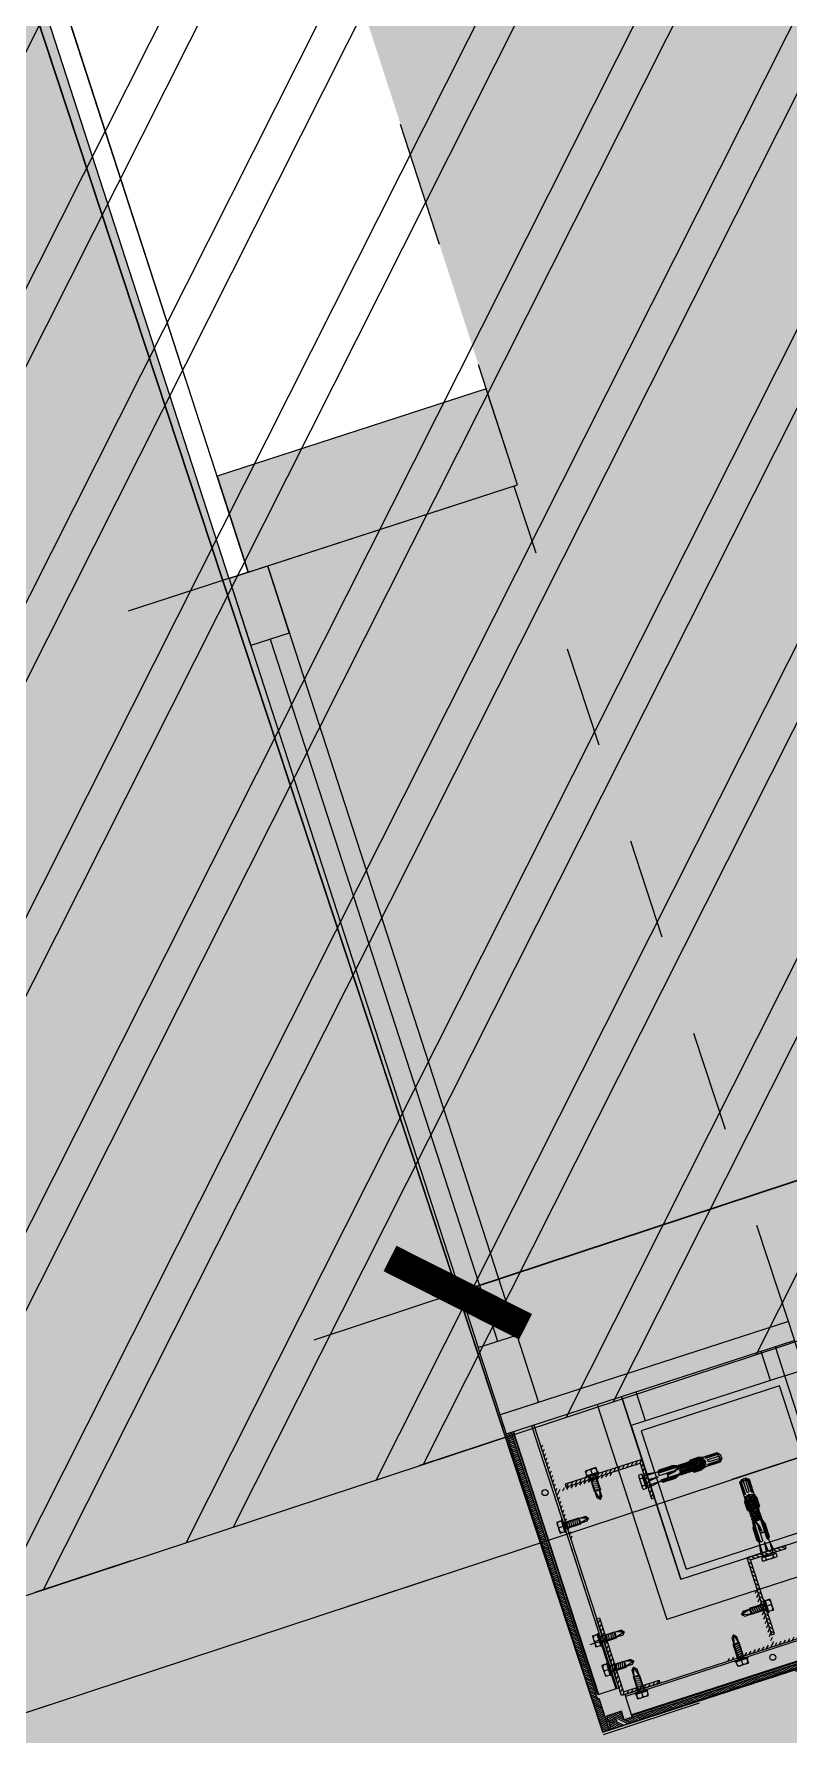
# Model space of a CAD drawing. Header units: metres. Extents: x 678805 to 1359287, y 2747329 to 5497370.
# Drawn here: x 679796.892 to 679797.639, y 2748598.401 to 2748600.084 of the extents above; entities that cross this region are included whole.
import ezdxf

# ---------------------------------------------------------------- set-up
doc = ezdxf.new("R2010")
doc.units = ezdxf.units.M
for name, pattern in [('XREF_MON_BUILDINGS$0$DASH_1', [0.4, 0.1, -0.3]), ('XREF_MON_BUILDINGS$0$Dash_2_', [0.25, 0.125, -0.125]), ('XREF_MON_BUILDINGS$0$RAYITAS500', [0.2, 0.1, -0.1])]:
    doc.linetypes.add(name, pattern=pattern)
for name, color, linetype in [('00_XREF_MON_HSC_PAVEMENT', 7, 'Continuous'), ('00_XREF_TWQ_BUILDINGS', 7, 'Continuous'), ('XREF_MON_BUILDINGS$0$00-Modulos DEFINIDOS', 7, 'Continuous'), ('XREF_MON_BUILDINGS$0$00-Modulos ROOFS', 2, 'Continuous'), ('XREF_MON_BUILDINGS$0$02-L-01_Structure', 2, 'Continuous'), ('XREF_MON_BUILDINGS$0$02-L-01_Structure t2', 7, 'Continuous'), ('XREF_MON_BUILDINGS$0$02-L-01_Struture aux', 4, 'Continuous'), ('XREF_MON_BUILDINGS$0$02-L-06_Plan Change', 252, 'Continuous'), ('XREF_MON_BUILDINGS$0$02-L-Insulation', 252, 'Continuous'), ('XREF_MON_BUILDINGS$0$02-L-INT Panel', 5, 'Continuous'), ('XREF_MON_BUILDINGS$0$02-L-panel', 5, 'Continuous'), ('XREF_MON_BUILDINGS$0$02-L-Pergola Profiles', 8, 'Continuous'), ('XREF_MON_BUILDINGS$0$02-L-Pergola Projection', 8, 'Continuous'), ('XREF_MON_BUILDINGS$0$02-L-Pergola Shades', 15, 'Continuous'), ('XREF_MON_BUILDINGS$0$02-L-Pergola Shades Schematic', 8, 'Continuous'), ('XREF_MON_BUILDINGS$0$02-L-Projection 1', 6, 'Continuous'), ('XREF_MON_BUILDINGS$0$02_L_Furniture', 7, 'Continuous'), ('XREF_MON_BUILDINGS$0$COTAUX', 7, 'Continuous')]:
    doc.layers.add(name, color=color, linetype=linetype)
for name, color, linetype, true_color in [('XREF_MON_BUILDINGS$0$0-WIPEOUTS', 7, 'Continuous', 0xffffff), ('XREF_MON_BUILDINGS$0$02-L-06_Walls HATCH 01', 9, 'Continuous', 0x808080), ('XREF_MON_BUILDINGS$0$02-L-Pergola Wipeout', 7, 'Continuous', 0xffffff)]:
    doc.layers.add(name, color=color, linetype=linetype, true_color=true_color)
doc.layers.add('XREF_MON_BUILDINGS$0$00_AUX', color=3, linetype='Continuous', plot=False)
doc.layers.add('XREF_MON_BUILDINGS$0$02-L-Pergola Aux', color=50, linetype='Continuous', plot=False)
for name, color, linetype, lineweight in [('XREF_MON_BUILDINGS$0$02-H-251', 251, 'Continuous', 0), ('XREF_MON_BUILDINGS$0$02-H-254', 254, 'Continuous', 0), ('XREF_MON_BUILDINGS$0$02-L-01_Structure L', 7, 'Continuous', 5), ('XREF_MON_BUILDINGS$0$02-L-01_Structure T', 8, 'Continuous', 5)]:
    doc.layers.add(name, color=color, linetype=linetype, lineweight=lineweight)
doc.layers.add('XREF_MON_BUILDINGS$0$02-KH-12 Administration', color=7, linetype='Continuous', lineweight=30, true_color=0xffdf7f)
doc.layers.add('XREF_MON_HSC_PAVEMENT$0$03-TR-Pavement_06_Concrete Slab in situ', color=7, linetype='Continuous', lineweight=9, true_color=0xf7f7f7)
doc.layers.get('XREF_MON_BUILDINGS$0$02-KH-12 Administration').off()
doc.styles.add('XREF_MON_BUILDINGS$0$E100', font='verdana.ttf', dxfattribs={"height": 0.18})
doc.linetypes.add('XREF_MON_BUILDINGS$0$BATTING', pattern='A,0.0001,-0.1,[134,ltypeshp.shx,S=0.1,R=0,X=-0.1,Y=0],-0.2,[134,ltypeshp.shx,S=0.1,R=180,X=0.1,Y=0],-0.1', length=0.4001)
doc.dimstyles.new('XREF_MON_BUILDINGS$0$E100', dxfattribs={"dimscale": 0.03, "dimtxt": 12, "dimasz": 0.5, "dimexe": 0.1, "dimexo": 1, "dimgap": 4, "dimtad": 1, "dimzin": 0, "dimdsep": 46, "dimtxsty": 'XREF_MON_BUILDINGS$0$E100', "dimblk1": 'XREF_MON_BUILDINGS$0$LINCOT200', "dimblk2": 'XREF_MON_BUILDINGS$0$LINCOT200', "dimsah": 1, "dimcen": 0.1, "dimdle": 0.1, "dimse1": 1, "dimse2": 1, "dimclrt": 256, "dimadec": 0, "dimazin": 0, "dimtfac": 0.015385, "dimtofl": 0, "dimtmove": 0, "dimatfit": 3, "dimldrblk": 'XREF_MON_BUILDINGS$0$LINCOT200', "dimfxl": 1, "dimtolj": 1, "dimtzin": 0, "dimarcsym": 0})

# ---------------------------------------------------------------- blocks, each defined once
blk = doc.blocks.new('XREF_MON_BUILDINGS$0$LINCOT200')
for p, q in [((0, -10), (0, 10)), ((0, 0), (10, 0))]:
    blk.add_line(p, q)
at = {"const_width": 1.88}
blk.add_lwpolyline([(3.54, -3.54), (-3.54, 3.54)], dxfattribs=at)
at = {"layer": 'XREF_MON_BUILDINGS$0$COTAUX'}
blk.add_line((0, 0), (-1.25, 0), dxfattribs=at)
blk = doc.blocks.new('*D89')
at = {"layer": 'DEFPOINTS', "color": 0, "transparency": 16777216}
for p in [(119.6986, -56.8206), (124.4986, -56.8206), (124.4986, -57.2785)]:
    blk.add_point(p, dxfattribs=at)
at = {"layer": 'XREF_MON_BUILDINGS$0$00_AUX', "color": 0, "lineweight": -2, "transparency": 16777216}
blk.add_line((119.7136, -57.2785), (124.4836, -57.2785), dxfattribs=at)
at = {"layer": 'XREF_MON_BUILDINGS$0$00_AUX', "color": 0, "lineweight": -2, "transparency": 16777216, "xscale": 0.015, "yscale": 0.015, "zscale": 0.015, "rotation": 180}
blk.add_blockref('XREF_MON_BUILDINGS$0$LINCOT200', (119.6986, -57.2785), dxfattribs=at)
at = {"layer": 'XREF_MON_BUILDINGS$0$00_AUX', "color": 0, "lineweight": -2, "transparency": 16777216, "xscale": 0.015, "yscale": 0.015, "zscale": 0.015}
blk.add_blockref('XREF_MON_BUILDINGS$0$LINCOT200', (124.4986, -57.2785), dxfattribs=at)
at = {"layer": 'XREF_MON_BUILDINGS$0$00_AUX', "transparency": 16777216, "insert": (122.0986, -57.0644), "char_height": 0.18, "attachment_point": 5, "style": 'XREF_MON_BUILDINGS$0$E100'}
blk.add_mtext('\\A1;4.80', dxfattribs=at)
blk = doc.blocks.new('XREF_MON_BUILDINGS$0$PILAR STRUCTURE')
at = {"layer": 'XREF_MON_BUILDINGS$0$02-L-01_Structure', "linetype": 'Continuous'}
h = blk.add_hatch(dxfattribs=at)
h.set_pattern_fill('ANGLE', color=252)
h.set_pattern_definition([(0, (-144.6596, 18.5684), (0, 6.985), [5.08, -1.905]), (90, (-144.6596, 18.5684), (-6.985, 4e-16), [5.08, -1.905])])
h.paths.add_polyline_path([(-0.08, -0.08), (0.08, -0.08), (0.08, 0.08), (-0.08, 0.08)])
h.paths.add_polyline_path([(-0.072, -0.072), (0.072, -0.072), (0.072, 0.072), (-0.072, 0.072)], flags=16)
h = blk.add_hatch(color=252, dxfattribs=at)
h.dxf.hatch_style = 1
h.paths.add_polyline_path([(-0.072, -0.072), (0.072, -0.072), (0.072, 0.072), (-0.072, 0.072)], flags=16)
h.paths.add_polyline_path([(-0.08, -0.08), (0.08, -0.08), (0.08, 0.08), (-0.08, 0.08)])
for points in [[(-0.08, -0.08), (0.08, -0.08), (0.08, 0.08), (-0.08, 0.08)], [(-0.072, -0.072), (0.072, -0.072), (0.072, 0.072), (-0.072, 0.072)]]:
    blk.add_lwpolyline(points, close=True, dxfattribs=at)
blk = doc.blocks.new('XREF_MON_BUILDINGS$0$ULMA_Escuadra40x80_Seccion')
at = {"layer": 'XREF_MON_BUILDINGS$0$02-H-251', "ltscale": 125}
h = blk.add_hatch(dxfattribs=at)
h.set_pattern_fill('ANSI31', color=256, scale=0.001, angle=360, style=0)
h.paths.add_polyline_path([(0, 0.08), (0.003, 0.08), (0.003, 0.003), (0.04, 0.003), (0.04, 0), (0, 0)])
at = {"layer": 'XREF_MON_BUILDINGS$0$02-L-01_Structure L', "linetype": 'Continuous'}
blk.add_lwpolyline([(0, 0.08), (0.003, 0.08), (0.003, 0.003), (0.04, 0.003), (0.04, 0), (0, 0)], close=True, dxfattribs=at)
blk = doc.blocks.new('XREF_MON_BUILDINGS$0$ULMA_Anclaje fijacion a forjado y a cerramiento base')
at = {"layer": 'XREF_MON_BUILDINGS$0$02-L-01_Structure T', "linetype": 'Continuous'}
for p, q in [((-0.095, 0.0049), (-0.098, 0.0019)), ((-0.095, 0.0038), (-0.098, 0.0016)), ((-0.098, 0.0009), (-0.095, 0.0031)), ((-0.098, 0), (-0.098, 0.0019)), ((-0.098, 0), (-0.098, -0.0019)), ((-0.095, 0.0012), (-0.096, 0.0004)), ((-0.0564, 0.0049), (-0.095, 0.0049)), ((-0.095, 0.0038), (-0.095, 0.0049)), ((-0.0795, 0.0038), (-0.095, 0.0038)), ((-0.0795, 0.0031), (-0.095, 0.0031)), ((-0.095, 0.0012), (-0.095, 0.0031)), ((-0.0805, 0.0012), (-0.095, 0.0012)), ((-0.0805, 0.0008), (-0.0805, 0.0012)), ((-0.0792, 0.0037), (-0.0795, 0.0038)), ((-0.0795, 0.0031), (-0.0792, 0.0032)), ((-0.079, 0.0034), (-0.0792, 0.0037)), ((-0.0792, 0.0032), (-0.079, 0.0034)), ((-0.0724, 0.0005), (-0.0775, 0.0005)), ((-0.0724, 0.0005), (-0.0775, 0.0005)), ((-0.0428, 0.003), (-0.0768, 0.003)), ((-0.0768, 0.0005), (-0.0768, 0.003)), ((-0.076, 0.0036), (-0.076, 0.0049)), ((-0.058, 0.0036), (-0.076, 0.0036)), ((-0.0755, 0.0049), (-0.0699, 0.0064)), ((-0.0755, 0.0043), (-0.0755, 0.0049)), ((-0.0752, 0.0005), (-0.0752, 0.003)), ((-0.057, 0.0044), (-0.075, 0.0044)), ((-0.0744, 0.0005), (-0.0744, 0.003)), ((-0.0728, 0.0005), (-0.0728, 0.003)), ((-0.072, 0.0005), (-0.072, 0.003)), ((-0.0599, 0.006), (-0.0714, 0.006)), ((-0.0714, 0.006), (-0.0714, 0.0049)), ((-0.0714, 0.006), (-0.0714, 0.0049)), ((-0.0704, 0.0008), (-0.0704, 0.003)), ((-0.0704, 0.0003), (-0.0704, 0.0008)), ((-0.0606, 0.0064), (-0.0699, 0.0064)), ((-0.0699, 0.0064), (-0.0699, 0.006)), ((-0.0696, 0.003), (-0.0696, 0)), ((-0.068, 0.0019), (-0.068, 0.003)), ((-0.068, 0.0008), (-0.068, 0.0019)), ((-0.068, 0), (-0.068, 0.0008)), ((-0.068, 0), (-0.068, -0.0008)), ((-0.0672, 0.0021), (-0.0672, 0.003)), ((-0.0672, 0.0011), (-0.0672, 0.0021)), ((-0.0672, 0), (-0.0672, 0.0011)), ((-0.0672, 0), (-0.0672, -0.0011)), ((-0.0656, 0.0022), (-0.0656, 0.003)), ((-0.0656, 0.0012), (-0.0656, 0.0022)), ((-0.0656, 0), (-0.0656, 0.0012)), ((-0.0656, 0), (-0.0656, -0.0013)), ((-0.0648, 0.0022), (-0.0648, 0.003)), ((-0.0648, 0.0012), (-0.0648, 0.0022)), ((-0.0648, 0), (-0.0648, 0.0012)), ((-0.0648, 0), (-0.0648, -0.0013)), ((-0.0632, 0.0022), (-0.0632, 0.003)), ((-0.0632, 0.0012), (-0.0632, 0.0022)), ((-0.0632, 0), (-0.0632, 0.0012)), ((-0.0632, 0), (-0.0632, -0.0013)), ((-0.0586, 0.0022), (-0.0625, 0.0022)), ((-0.0586, 0.0012), (-0.0625, 0.0012)), ((-0.0624, 0.0022), (-0.0624, 0.003)), ((-0.0624, 0), (-0.0624, 0.0012)), ((-0.0624, 0), (-0.0624, -0.0013)), ((-0.0608, 0.0022), (-0.0608, 0.003)), ((-0.0608, 0), (-0.0608, 0.0012)), ((-0.0608, 0), (-0.0608, -0.0013)), ((-0.0606, 0.0064), (-0.0606, 0.006)), ((-0.0606, 0.0064), (-0.058, 0.0049)), ((-0.06, 0.0022), (-0.06, 0.003)), ((-0.06, 0), (-0.06, 0.0012)), ((-0.06, 0), (-0.06, -0.003)), ((-0.0599, 0.006), (-0.0599, 0.0049)), ((-0.0584, 0.0022), (-0.0584, 0.003)), ((-0.0584, 0), (-0.0584, 0.0012)), ((-0.0584, 0), (-0.0584, -0.003)), ((-0.058, 0.0049), (-0.058, 0.0044)), ((-0.0576, 0.0022), (-0.0576, 0.003)), ((-0.0576, -0.003), (-0.0576, 0.0012)), ((-0.057, 0.0046), (-0.057, 0.0049)), ((-0.0564, 0.003), (-0.0564, 0.0049)), ((-0.056, 0.0018), (-0.056, 0.003)), ((-0.056, 0), (-0.056, 0.0007)), ((-0.056, 0), (-0.056, -0.003)), ((-0.0548, 0.0049), (-0.0559, 0.0042)), ((-0.0552, 0.0014), (-0.0552, 0.003)), ((-0.0552, 0.0003), (-0.0552, -0.003)), ((-0.054, 0.0049), (-0.0548, 0.0049)), ((-0.0548, 0.003), (-0.0548, 0.0049)), ((-0.054, 0.003), (-0.054, 0.0049)), ((-0.0536, 0.0003), (-0.0536, 0.003)), ((-0.0524, 0.0049), (-0.0535, 0.0042)), ((-0.0528, 0), (-0.0528, 0.003)), ((-0.0528, 0), (-0.0528, -0.0003)), ((-0.0524, 0.003), (-0.0524, 0.0049)), ((-0.0516, 0.0049), (-0.0524, 0.0049)), ((-0.0516, 0.003), (-0.0516, 0.0049)), ((-0.0512, 0), (-0.0512, 0.003)), ((-0.0512, 0), (-0.0512, -0.001)), ((-0.05, 0.0049), (-0.0511, 0.0042)), ((-0.0504, 0), (-0.0504, 0.003)), ((-0.0504, 0), (-0.0504, -0.0012)), ((-0.0492, 0.0049), (-0.05, 0.0049)), ((-0.05, 0.003), (-0.05, 0.0049)), ((-0.0492, 0.003), (-0.0492, 0.0049)), ((-0.0488, 0.0022), (-0.0488, 0.003)), ((-0.0488, 0.0012), (-0.0488, 0.0026)), ((-0.0488, 0), (-0.0488, 0.0012)), ((-0.0488, 0), (-0.0488, -0.0013)), ((-0.0476, 0.0049), (-0.0487, 0.0042)), ((-0.048, 0), (-0.048, 0.003)), ((-0.048, 0), (-0.048, -0.0013)), ((-0.0476, 0.003), (-0.0476, 0.0049)), ((-0.0468, 0.0049), (-0.0476, 0.0049)), ((-0.0424, 0.0022), (-0.0475, 0.0022)), ((-0.0424, 0.0012), (-0.0475, 0.0012)), ((-0.0468, 0.003), (-0.0468, 0.0049)), ((-0.0464, 0.0022), (-0.0464, 0.003)), ((-0.0464, 0), (-0.0464, 0.0012)), ((-0.0464, 0), (-0.0464, -0.0013)), ((-0.0452, 0.0049), (-0.0463, 0.0042)), ((-0.0456, 0.0022), (-0.0456, 0.003)), ((-0.0456, 0), (-0.0456, 0.0012)), ((-0.0456, 0), (-0.0456, -0.0013)), ((-0.0444, 0.0049), (-0.0452, 0.0049)), ((-0.0452, 0.003), (-0.0452, 0.0049)), ((-0.0444, 0.003), (-0.0444, 0.0049)), ((-0.044, 0.0022), (-0.044, 0.003)), ((-0.044, 0.0022), (-0.044, 0.003)), ((-0.044, 0), (-0.044, 0.0012)), ((-0.044, 0), (-0.044, 0.0012)), ((-0.044, 0), (-0.044, -0.0013)), ((-0.044, 0), (-0.044, -0.003)), ((-0.0428, 0.0049), (-0.0439, 0.0042)), ((0, 0.0049), (-0.0428, 0.0049)), ((-0.0428, 0.003), (-0.0428, 0.0049)), ((-0.042, 0.0049), (-0.042, 0.0022)), ((-0.0185, 0.0036), (-0.042, 0.0036)), ((-0.042, 0.0012), (-0.042, 0.001)), ((-0.0405, 0.001), (-0.042, 0.001)), ((-0.0415, 0.0049), (-0.0359, 0.0064)), ((-0.0415, 0.0043), (-0.0415, 0.0049)), ((-0.0175, 0.0044), (-0.041, 0.0044)), ((-0.0312, 0.001), (-0.038, 0.001)), ((-0.0196, 0.006), (-0.0374, 0.006)), ((-0.0374, 0.006), (-0.0374, 0.0049)), ((-0.02, 0.0064), (-0.0359, 0.0064)), ((-0.0359, 0.0064), (-0.0359, 0.006)), ((-0.0356, 0.0005), (-0.0319, 0.0005)), ((-0.0319, 0.0005), (-0.0356, 0.0005)), ((-0.0282, 0.001), (-0.0308, 0.001)), ((-0.0282, 0.001), (-0.028, 0.0008)), ((-0.0282, 0.001), (-0.0282, -0.0036)), ((-0.0278, 0.001), (-0.028, 0.0008)), ((-0.028, 0.0008), (-0.028, -0.0036)), ((-0.0278, 0.001), (-0.0278, -0.0036)), ((-0.018, 0.001), (-0.0278, 0.001)), ((-0.02, 0.0064), (-0.02, 0.006)), ((-0.0185, 0.0049), (-0.02, 0.0064)), ((-0.0196, 0.0049), (-0.0196, 0.006)), ((-0.0185, 0.0049), (-0.0185, 0.0044)), ((-0.0175, 0.0049), (-0.0175, 0.0015)), ((-0.0052, 0.0064), (-0.0159, 0.0049)), ((-0.0043, 0.0009), (-0.0159, 0)), ((-0.0159, 0), (-0.0052, 0)), ((-0.0052, 0.0049), (-0.0052, 0.0064)), ((-0.0052, 0.0064), (-0.0043, 0.0049)), ((-0.0043, 0.0009), (-0.0052, 0)), ((-0.0043, -0.0009), (-0.0052, 0)), ((-0.0043, -0.0009), (-0.0043, 0.0009)), ((0.0015, 0.0064), (0, 0.0049)), ((0, 0), (0, 0.0049)), ((0, 0), (0, -0.0049)), ((0.002, 0.0064), (0.0015, 0.0064)), ((0.0015, 0), (0.0015, 0.0064)), ((0.0015, 0), (0.0015, -0.0064)), ((0.002, 0.0075), (0.0059, 0.0075)), ((0.002, -0.0075), (0.002, 0.0075)), ((0.002, 0), (0.002, 0.0064)), ((0.002, 0.0038), (0.0059, 0.0038)), ((0.002, 0), (0.002, -0.0064)), ((0.0065, 0.0065), (0.0059, 0.0075)), ((0.0065, -0.0065), (0.0065, 0.0065)), ((-0.098, -0.0009), (-0.095, -0.0031)), ((-0.095, -0.0038), (-0.098, -0.0016)), ((-0.095, -0.0049), (-0.098, -0.0019)), ((-0.095, -0.0012), (-0.096, -0.0004)), ((-0.095, -0.0012), (-0.095, -0.0031)), ((-0.0825, -0.0012), (-0.095, -0.0012)), ((-0.0795, -0.0031), (-0.095, -0.0031)), ((-0.095, -0.0038), (-0.095, -0.0049)), ((-0.0795, -0.0038), (-0.095, -0.0038)), ((-0.0564, -0.0049), (-0.095, -0.0049)), ((-0.0792, -0.0032), (-0.0795, -0.0031)), ((-0.0795, -0.0038), (-0.0792, -0.0037)), ((-0.079, -0.0034), (-0.0792, -0.0032)), ((-0.0792, -0.0037), (-0.079, -0.0034)), ((-0.0724, -0.0005), (-0.0775, -0.0005)), ((-0.0724, -0.0005), (-0.0775, -0.0005)), ((-0.0768, -0.0005), (-0.0768, -0.003)), ((-0.0428, -0.003), (-0.0768, -0.003)), ((-0.076, -0.0036), (-0.076, -0.0049)), ((-0.058, -0.0036), (-0.076, -0.0036)), ((-0.0755, -0.0043), (-0.0755, -0.0049)), ((-0.0755, -0.0049), (-0.0699, -0.0064)), ((-0.0752, -0.0005), (-0.0752, -0.003)), ((-0.057, -0.0044), (-0.075, -0.0044)), ((-0.0744, -0.0005), (-0.0744, -0.003)), ((-0.0728, -0.0005), (-0.0728, -0.003)), ((-0.072, -0.0005), (-0.072, -0.003)), ((-0.0714, -0.0049), (-0.0714, -0.006)), ((-0.0714, -0.0049), (-0.0714, -0.006)), ((-0.0599, -0.006), (-0.0714, -0.006)), ((-0.0704, -0.0008), (-0.0704, -0.003)), ((-0.0699, -0.006), (-0.0699, -0.0064)), ((-0.0606, -0.0064), (-0.0699, -0.0064)), ((-0.0696, -0.0011), (-0.0696, -0.003)), ((-0.068, -0.0019), (-0.068, -0.003)), ((-0.0672, -0.0021), (-0.0672, -0.003)), ((-0.0605, -0.0013), (-0.0656, -0.0013)), ((-0.0656, -0.0022), (-0.0656, -0.003)), ((-0.0656, -0.0022), (-0.0605, -0.0022)), ((-0.0648, -0.0022), (-0.0648, -0.003)), ((-0.0632, -0.0022), (-0.0632, -0.003)), ((-0.0624, -0.0022), (-0.0624, -0.003)), ((-0.0608, -0.0022), (-0.0608, -0.003)), ((-0.0606, -0.0064), (-0.058, -0.0049)), ((-0.0606, -0.006), (-0.0606, -0.0064)), ((-0.0599, -0.0049), (-0.0599, -0.006)), ((-0.058, -0.0044), (-0.058, -0.0049)), ((-0.057, -0.0044), (-0.057, -0.0049)), ((-0.0564, -0.003), (-0.0564, -0.0049)), ((-0.0548, -0.0049), (-0.0559, -0.0042)), ((-0.0548, -0.003), (-0.0548, -0.0049)), ((-0.054, -0.0049), (-0.0548, -0.0049)), ((-0.054, -0.003), (-0.054, -0.0049)), ((-0.0536, -0.0009), (-0.0536, -0.003)), ((-0.0524, -0.0049), (-0.0535, -0.0042)), ((-0.0528, -0.0014), (-0.0528, -0.003)), ((-0.0524, -0.003), (-0.0524, -0.0049)), ((-0.0516, -0.0049), (-0.0524, -0.0049)), ((-0.0516, -0.003), (-0.0516, -0.0049)), ((-0.0512, -0.002), (-0.0512, -0.003)), ((-0.05, -0.0049), (-0.0511, -0.0042)), ((-0.0504, -0.0022), (-0.0504, -0.003)), ((-0.05, -0.003), (-0.05, -0.0049)), ((-0.0492, -0.0049), (-0.05, -0.0049)), ((-0.0455, -0.0013), (-0.0494, -0.0013)), ((-0.0455, -0.0022), (-0.0494, -0.0022)), ((-0.0492, -0.003), (-0.0492, -0.0049)), ((-0.0488, -0.0022), (-0.0488, -0.003)), ((-0.0476, -0.0049), (-0.0487, -0.0042)), ((-0.048, -0.0022), (-0.048, -0.003)), ((-0.0476, -0.003), (-0.0476, -0.0049)), ((-0.0468, -0.0049), (-0.0476, -0.0049)), ((-0.0468, -0.003), (-0.0468, -0.0049)), ((-0.0464, -0.0022), (-0.0464, -0.003)), ((-0.0452, -0.0049), (-0.0463, -0.0042)), ((-0.0456, -0.0022), (-0.0456, -0.003)), ((-0.0452, -0.003), (-0.0452, -0.0049)), ((-0.0444, -0.0049), (-0.0452, -0.0049)), ((-0.0444, -0.003), (-0.0444, -0.0049)), ((-0.044, -0.0022), (-0.044, -0.003)), ((-0.0428, -0.0049), (-0.0439, -0.0042)), ((-0.0428, -0.003), (-0.0428, -0.0049)), ((0, -0.0049), (-0.0428, -0.0049)), ((-0.042, -0.0036), (-0.042, -0.0049)), ((-0.0185, -0.0036), (-0.042, -0.0036)), ((-0.0415, -0.0043), (-0.0415, -0.0049)), ((-0.0415, -0.0049), (-0.0359, -0.0064)), ((-0.0175, -0.0044), (-0.041, -0.0044)), ((-0.0374, -0.0049), (-0.0374, -0.006)), ((-0.0196, -0.006), (-0.0374, -0.006)), ((-0.0359, -0.006), (-0.0359, -0.0064)), ((-0.02, -0.0064), (-0.0359, -0.0064)), ((-0.0319, -0.0005), (-0.0356, -0.0005)), ((-0.0356, -0.0005), (-0.0319, -0.0005)), ((-0.0185, -0.0049), (-0.02, -0.0064)), ((-0.02, -0.006), (-0.02, -0.0064)), ((-0.0196, -0.0049), (-0.0196, -0.006)), ((-0.0185, -0.0044), (-0.0185, -0.0049)), ((-0.0175, -0.0046), (-0.0175, -0.0049)), ((-0.0043, -0.0009), (-0.0159, 0)), ((-0.0052, -0.0064), (-0.0159, -0.0049)), ((-0.0052, -0.0049), (-0.0052, -0.0064)), ((-0.0052, -0.0064), (-0.0043, -0.0049)), ((0.0015, -0.0064), (0, -0.0049)), ((0.002, -0.0064), (0.0015, -0.0064)), ((0.002, -0.0038), (0.0059, -0.0038)), ((0.002, -0.0075), (0.0059, -0.0075)), ((0.0065, -0.0065), (0.0059, -0.0075))]:
    blk.add_line(p, q, dxfattribs=at)
for centre, radius, start, end in [((-0.0957, 0), 0.0005, 130.2691, 229.7309), ((-0.0825, 0.0008), 0.002, 270, 0), ((-0.0775, 0), 0.0005, 89.9975, 270), ((-0.0775, 0), 0.0005, 90, 270.0025), ((-0.075, 0.0034), 0.001, 90, 168.463), ((-0.0724, -0.007), 0.0075, 61.0463, 90), ((-0.0695, 0.006), 0.001, 180, 0), ((-0.0671, 0.006), 0.001, 180, 0), ((-0.0647, 0.006), 0.001, 180, 0), ((-0.0623, 0.006), 0.001, 180, 0), ((-0.0625, 0.0017), 0.0005, 90, 270.0116), ((-0.0605, 0.0017), 0.0005, 270.0013, 90), ((-0.0586, -0.0053), 0.0075, 48.5904, 90), ((-0.0586, -0.0053), 0.0065, 48.5904, 90), ((-0.058, 0.0046), 0.001, 270, 0), ((-0.0561, 0.0045), 0.0003, 180, 300), ((-0.0586, 0.0052), 0.0065, 306.1289, 311.4096), ((-0.0494, -0.0053), 0.0075, 128.1223, 131.4096), ((-0.0537, 0.0045), 0.0003, 180, 300), ((-0.0494, 0.0052), 0.0065, 228.5904, 270), ((-0.0513, 0.0045), 0.0003, 180, 300), ((-0.0489, 0.0045), 0.0003, 180, 300), ((-0.0475, 0.0017), 0.0005, 90, 270.0025), ((-0.0465, 0.0045), 0.0003, 180, 300), ((-0.0455, 0.0017), 0.0005, 270, 90), ((-0.0441, 0.0045), 0.0003, 180, 300), ((-0.0424, -0.0053), 0.0075, 61.0463, 90), ((-0.0424, -0.0053), 0.0065, 61.0463, 90), ((-0.041, 0.0034), 0.001, 90, 168.463), ((-0.0356, 0.007), 0.0075, 241.0463, 270), ((-0.0356, 0.007), 0.0065, 241.0463, 269.9987), ((-0.0356, -0.007), 0.0075, 90, 111.0361), ((-0.0355, 0.006), 0.001, 180, 0), ((-0.0355, 0.006), 0.001, 180, 0), ((-0.0327, 0.006), 0.001, 180, 0), ((-0.031, 0), 0.001, 209.9997, 150), ((-0.031, 0), 0.001, 210, 150.0003), ((-0.0299, 0.006), 0.001, 180, 0), ((-0.0271, 0.006), 0.001, 180, 0), ((-0.0243, 0.006), 0.001, 180, 0), ((-0.0215, 0.006), 0.001, 180, 0), ((-0.0185, 0.0046), 0.001, 270, 0), ((-0.018, 0.0015), 0.0005, 270, 0), ((0.0032, 0.0056), 0.00332, 325.6168, 34.3832), ((-0.0059, 0), 0.0124, 342.4126, 17.5874), ((-0.075, -0.0034), 0.001, 191.537, 270), ((-0.0724, 0.007), 0.0075, 270, 291.0395), ((-0.0724, -0.007), 0.0065, 61.0463, 90), ((-0.0695, -0.006), 0.001, 0, 180), ((-0.0656, 0.0052), 0.0075, 241.0463, 270), ((-0.0656, 0.0052), 0.0065, 241.0463, 269.9987), ((-0.0671, -0.006), 0.001, 0, 180), ((-0.0647, -0.006), 0.001, 0, 180), ((-0.0623, -0.006), 0.001, 0, 180), ((-0.0625, -0.0018), 0.0005, 89.9884, 270), ((-0.0605, -0.0018), 0.0005, 270, 89.9987), ((-0.058, -0.0046), 0.001, 11.537, 90), ((-0.0561, -0.0045), 0.0003, 60, 180), ((-0.0494, 0.0052), 0.0075, 228.5904, 270), ((-0.0586, 0.0052), 0.0075, 308.1223, 311.4096), ((-0.0537, -0.0045), 0.0003, 60, 180), ((-0.0494, -0.0053), 0.0065, 126.1289, 131.4096), ((-0.0513, -0.0045), 0.0003, 60, 180), ((-0.0489, -0.0045), 0.0003, 60, 180), ((-0.0475, -0.0018), 0.0005, 89.9975, 270), ((-0.0465, -0.0045), 0.0003, 60, 180), ((-0.0455, -0.0018), 0.0005, 270, 90), ((-0.0441, -0.0045), 0.0003, 60, 180), ((-0.041, -0.0034), 0.001, 191.537, 270), ((-0.0355, -0.006), 0.001, 0, 180), ((-0.0355, -0.006), 0.001, 0, 180), ((-0.0327, -0.006), 0.001, 0, 180), ((-0.0299, -0.006), 0.001, 0, 180), ((-0.0271, -0.006), 0.001, 0, 180), ((-0.0243, -0.006), 0.001, 0, 180), ((-0.0215, -0.006), 0.001, 0, 180), ((-0.0185, -0.0046), 0.001, 0, 90), ((0.0032, -0.0056), 0.00332, 325.6168, 34.3832)]:
    blk.add_arc(centre, radius, start, end, dxfattribs=at)
blk = doc.blocks.new('XREF_MON_BUILDINGS$0$AUTORROSCANTE')
at = {"layer": 'XREF_MON_BUILDINGS$0$02-L-01_Structure t2', "color": 0}
for p, q in [((-31.2, 5.6), (-26.2, 5.6)), ((-31.2, 0), (-26.2, 0)), ((-2.4, 2.5), (-25, 2.5)), ((0, 0), (-9, 2.5)), ((0, 0), (-3.6, -1.1)), ((0, 0), (-2.4, 2.5)), ((0, 0), (-2.4, -2.5)), ((-31.2, -5.6), (-26.2, -5.6)), ((-2.4, -2.5), (-25, -2.5)), ((-3.6, -1.1), (-2.4, -2.5))]:
    blk.add_line(p, q, dxfattribs=at)
at = {"layer": 'XREF_MON_BUILDINGS$0$02-L-01_Structure t2', "color": 253}
for p, q in [((-25, 3.1), (-9, 3.1)), ((-23.5, -3.1), (-25, 2.7)), ((-21.4, -3.1), (-23.1, 3.1)), ((-19.3, -3.1), (-21, 3.1)), ((-17.3, -3.1), (-18.9, 3.1)), ((-15.2, -3.1), (-16.9, 3.1)), ((-13.1, -3.1), (-14.8, 3.1)), ((-11.1, -3.1), (-12.7, 3.1)), ((-9, -3.1), (-10.7, 3.1)), ((-9, -3.1), (-9, 3.1)), ((-25, -3.1), (-9, -3.1)), ((-3.6, -1.1), (-9, -2.5))]:
    blk.add_line(p, q, dxfattribs=at)
at = {"layer": 'XREF_MON_BUILDINGS$0$02-L-01_Structure t2', "color": 0}
for points in [[(-31.2, 5.6), (-26.2, 5.6), (-26.2, -5.6), (-31.2, -5.6)], [(-26.2, 6.5), (-25, 6.5), (-25, -6.5), (-26.2, -6.5)]]:
    blk.add_lwpolyline(points, close=True, dxfattribs=at)
for centre, start, end in [((-27, 2.4), 129.284, 214.1828), ((-27, -2.4), 145.8304, 230.7333)]:
    blk.add_arc(centre, 4.21, start, end, dxfattribs=at)
blk = doc.blocks.new('XREF_MON_BUILDINGS$0$ULMA_Montante VV')
at = {"layer": 'XREF_MON_BUILDINGS$0$02-H-251', "ltscale": 125}
h = blk.add_hatch(dxfattribs=at)
h.set_pattern_fill('ANSI31', color=256, scale=0.001, angle=450, style=0)
h.set_pattern_definition([(135, (-0.05125, -0.0025), (-0.00224506, -0.00224506), [])])
edge = h.paths.add_edge_path()
edge.add_line((-0.051, -0.0025), (0.0484, -0.0025))
edge.add_arc((0.0484, -0.0022), 0.0003, 270, 360)
edge.add_line((0.0487, -0.0022), (0.0487, -0.0003))
edge.add_arc((0.0484, -0.0003), 0.0003, 0, 90)
edge.add_line((0.0484, 0), (0, 0))
edge.add_line((0, 0), (0, 0.0572))
edge.add_arc((-0.0003, 0.0572), 0.0003, 0, 90)
edge.add_line((-0.0003, 0.0575), (-0.0022, 0.0575))
edge.add_arc((-0.0022, 0.0572), 0.0003, 90, 180)
edge.add_line((-0.0025, 0.0572), (-0.0025, 0))
edge.add_line((-0.0025, 0), (-0.051, 0))
edge.add_arc((-0.051, -0.0003), 0.0003, 90, 180)
edge.add_line((-0.0513, -0.0003), (-0.0513, -0.0022))
edge.add_arc((-0.051, -0.0022), 0.0003, 180, 270)
blk = doc.blocks.new('XREF_MON_BUILDINGS$0$ULMA_Autotaladrante')
at = {"layer": 'XREF_MON_BUILDINGS$0$02-L-01_Structure T', "color": 252}
for p, q in [((-0.025, 0), (-0.0226, 0.0025)), ((-0.025, 0), (-0.016, 0.0025)), ((-0.025, 0), (-0.0226, -0.0025)), ((-0.025, 0), (-0.0214, -0.0011)), ((-0.0226, 0.0025), (0, 0.0025)), ((0, 0.0032), (-0.016, 0.0032)), ((-0.016, -0.0031), (-0.016, 0.0032)), ((-0.016, -0.0031), (-0.0143, 0.0032)), ((-0.0139, -0.0031), (-0.0123, 0.0032)), ((-0.0119, -0.0031), (-0.0102, 0.0032)), ((-0.0098, -0.0031), (-0.0081, 0.0032)), ((-0.0077, -0.0031), (-0.0061, 0.0032)), ((-0.0057, -0.0031), (-0.004, 0.0032)), ((-0.0036, -0.0031), (-0.0019, 0.0032)), ((-0.0015, -0.0031), (0, 0.0027)), ((0.0062, 0.0056), (0.0012, 0.0056)), ((0.0062, 0), (0.0012, 0)), ((-0.0214, -0.0011), (-0.0226, -0.0025)), ((-0.0226, -0.0025), (0, -0.0025)), ((-0.0214, -0.0011), (-0.016, -0.0025)), ((0, -0.0031), (-0.016, -0.0031)), ((0.0062, -0.0056), (0.0012, -0.0056))]:
    blk.add_line(p, q, dxfattribs=at)
for points in [[(0.0012, 0.0065), (0, 0.0065), (0, -0.0065), (0.0012, -0.0065)], [(0.0062, 0.0056), (0.0012, 0.0056), (0.0012, -0.0056), (0.0062, -0.0056)]]:
    blk.add_lwpolyline(points, close=True, dxfattribs=at)
for centre, start, end in [((0.002, 0.0024), 325.8172, 50.716), ((0.002, -0.0024), 309.2667, 34.1696)]:
    blk.add_arc(centre, 0.00421, start, end, dxfattribs=at)
blk = doc.blocks.new('XREF_MON_BUILDINGS$0$Kiosk door')
at = {"linetype": 'XREF_MON_BUILDINGS$0$Dash_2_'}
blk.add_wipeout([(-0.365, -0.2027), (-0.365, 0.0973), (0.835, 0.0973), (0.835, -0.2027)], dxfattribs=at).dxf.layer = 'XREF_MON_BUILDINGS$0$0-WIPEOUTS'
at = {"layer": 'XREF_MON_BUILDINGS$0$02-L-06_Walls HATCH 01', "linetype": 'Continuous'}
h = blk.add_hatch(color=256, dxfattribs=at)
h.dxf.hatch_style = 1
h.paths.add_polyline_path([(0.835, 0.0973), (0.735, 0.0973), (0.735, -0.1827), (0.835, -0.1827)])
h.paths.add_polyline_path([(-0.265, 0.0973), (-0.365, 0.0973), (-0.365, -0.1827), (-0.265, -0.1827)])
at = {"linetype": 'Continuous'}
blk.add_line((0.835, -0.2027), (0.835, 0.0973), dxfattribs=at)
blk.add_lwpolyline([(0.835, 0.0973), (0.735, 0.0973), (0.735, -0.1827), (0.835, -0.1827)], close=True, dxfattribs=at)
at = {"layer": 'XREF_MON_BUILDINGS$0$02-L-06_Plan Change', "linetype": 'Continuous'}
blk.add_line((0.635, -0.1827), (-0.365, -0.1827), dxfattribs=at)
at = {"layer": 'XREF_MON_BUILDINGS$0$02-L-06_Plan Change', "linetype": 'XREF_MON_BUILDINGS$0$Dash_2_'}
blk.add_line((0.835, -0.1827), (0.835, -1.3827), dxfattribs=at)
blk.add_lwpolyline([(0.835, 0.0973), (-0.365, 0.0973)], dxfattribs=at)
at = {"layer": 'XREF_MON_BUILDINGS$0$02-L-06_Plan Change', "linetype": 'Continuous'}
blk.add_lwpolyline([(-0.365, -0.2027), (0.835, -0.2027), (0.835, -0.1827), (-0.365, -0.1827)], close=True, dxfattribs=at)
blk = doc.blocks.new('XREF_MON_BUILDINGS$0$A$C15E93CBA')
at = {"layer": 'XREF_MON_BUILDINGS$0$02-H-254', "ltscale": 125}
h = blk.add_hatch(dxfattribs=at)
h.set_pattern_fill('ANSI31', color=256, scale=0.0005, style=0)
h.set_pattern_definition([(45, (-262.1887529, -177.038236), (-0.001122532015, 0.001122532015), [])])
h.paths.add_polyline_path([(-9.29, -0.0051), (-9.29, -0.0001), (-9.6, -0.0002), (-9.6, -0.0067), (-9.5668, -0.0066), (-9.5668, -0.0051)])
h = blk.add_hatch(dxfattribs=at)
h.set_pattern_fill('ANSI31', color=256, scale=0.0005, style=0)
h.set_pattern_definition([(45, (-262.2811639, -176.7922992), (-0.001122532015, 0.001122532015), [])])
h.paths.add_polyline_path([(-9.586, -0.0084), (-9.5919, -0.0084), (-9.5919, -0.0164), (-9.5935, -0.0164), (-9.5935, -0.0084), (-9.6, -0.0084), (-9.6, -0.5894), (-9.5951, -0.5894), (-9.5951, -0.024), (-9.586, -0.024)])
at = {"layer": 'XREF_MON_BUILDINGS$0$02-L-01_Structure', "linetype": 'Continuous'}
for points in [[(-9.2, -0.0401), (-9.27, -0.0401), (-9.27, -0.0001), (-9.2, -0.0001)], [(-8.3998, -0.0401), (-8.4698, -0.0401), (-8.4698, -0.0001), (-8.3998, -0.0001)]]:
    blk.add_lwpolyline(points, close=True, dxfattribs=at)
at = {"layer": 'XREF_MON_BUILDINGS$0$02-L-01_Struture aux', "ltscale": 0.001}
for p, q in [((-9.29, -0.0051), (-9.5668, -0.0051)), ((-9.5634, -0.0069), (-9.4697, -0.0069)), ((-9.5634, -0.0077), (-9.4697, -0.0077))]:
    blk.add_line(p, q, dxfattribs=at)
at = {"layer": 'XREF_MON_BUILDINGS$0$02-L-01_Struture aux'}
for p, q in [((-9.5634, -0.0288), (-9.5634, -0.0069)), ((-9.5137, -0.0148), (-9.5137, -0.0288)), ((-9.5713, -0.0323), (-9.5951, -0.0323)), ((-9.5733, -4.7552), (-9.5733, -0.0323)), ((-9.5713, -0.0323), (-9.5713, -4.7552)), ((-9.5634, -0.0258), (-9.5137, -0.0258)), ((-9.5634, -0.0268), (-9.29, -0.0268)), ((-9.5551, -0.0267), (-9.29, -0.0267)), ((-9.29, -0.0287), (-9.5551, -0.0287))]:
    blk.add_line(p, q, dxfattribs=at)
for points in [[(-9.29, -0.0068), (-9.5551, -0.0068)], [(-9.5551, -0.0076), (-9.29, -0.0076)], [(-9.29, -0.0069), (-9.4697, -0.0069)], [(-9.4697, -0.0077), (-9.29, -0.0077)], [(-9.5932, -0.0323), (-9.5932, -4.7552)], [(-9.5924, -4.7552), (-9.5924, -0.0323)]]:
    blk.add_lwpolyline(points, dxfattribs=at)
at = {"layer": 'XREF_MON_BUILDINGS$0$02-L-01_Struture aux', "ltscale": 2}
for centre in [(-9.357, -0.0188), (-9.5814, -0.1829)]:
    blk.add_circle(centre, 0.003, dxfattribs=at)
at = {"layer": 'XREF_MON_BUILDINGS$0$02-L-Insulation', "linetype": 'XREF_MON_BUILDINGS$0$BATTING', "ltscale": 0.08}
for p in [(-9.5134, -4.5201), (-9.29, -0.0947)]:
    blk.add_line(p, (-9.5134, -0.0947), dxfattribs=at)
at = {"layer": 'XREF_MON_BUILDINGS$0$02-L-INT Panel', "linetype": 'Continuous'}
for p, q in [((-9.29, -0.3001), (-9.29, -0.0001)), ((-9.27, -0.3001), (-9.27, -0.0001)), ((-9.48, -0.1201), (-9.29, -0.1201)), ((-9.29, -0.1201), (-9.48, -0.1201)), ((-9.32, -0.1201), (-9.29, -0.1201)), ((-9.32, -0.1351), (-9.29, -0.1351)), ((-9.32, -0.2651), (-9.29, -0.2651)), ((-9.32, -0.2801), (-9.32, -4.5201)), ((-9.32, -0.2801), (-9.29, -0.2801)), ((-9.3, -0.3001), (-9.27, -0.3001))]:
    blk.add_line(p, q, dxfattribs=at)
at = {"layer": 'XREF_MON_BUILDINGS$0$02-L-panel'}
for p, q in [((-9.29, -0.0001), (-9.6, -0.0001)), ((-9.6, -0.0001), (-9.27, -0.0001)), ((-9.6, -0.0068), (-9.6, -0.0001)), ((-9.5668, -0.0068), (-9.6, -0.0068)), ((-9.5668, -0.0051), (-9.5668, -0.0068)), ((-9.5951, -4.193), (-9.5951, -0.024))]:
    blk.add_line(p, q, dxfattribs=at)
blk.add_lwpolyline([(-9.586, -0.024), (-9.586, -0.0084), (-9.5919, -0.0084), (-9.5919, -0.0164), (-9.5935, -0.0164), (-9.5935, -0.0084), (-9.6, -0.0084), (-9.6, -0.5894), (-9.5951, -0.5894), (-9.5951, -0.024), (-9.586, -0.024), (-9.586, -0.024), (-9.586, -0.024), (-9.586, -0.0084), (-9.5919, -0.0084)], dxfattribs=at)
at = {"layer": 'XREF_MON_BUILDINGS$0$02-L-Projection 1', "linetype": 'Continuous'}
for points in [[(-5.13, -0.0001), (-9.2, -0.0001)], [(-8.4698, -0.0201), (-9.2, -0.0201)], [(-7.1998, -0.0201), (-8.3998, -0.0201)], [(-5.13, -0.0401), (-9.2, -0.0401)]]:
    blk.add_lwpolyline(points, dxfattribs=at)
at = {"layer": 'XREF_MON_BUILDINGS$0$02_L_Furniture', "linetype": 'XREF_MON_BUILDINGS$0$RAYITAS500'}
blk.add_line((-9.27, -0.3001), (-7.6999, -0.2934), dxfattribs=at)
at = {"layer": 'XREF_MON_BUILDINGS$0$02-L-01_Structure', "linetype": 'Continuous'}
blk.add_blockref('XREF_MON_BUILDINGS$0$PILAR STRUCTURE', (-9.4, -0.2001), dxfattribs=at)
at = {"layer": 'XREF_MON_BUILDINGS$0$02-L-01_Struture aux'}
for name, p, rotation in [('XREF_MON_BUILDINGS$0$ULMA_Escuadra40x80_Seccion', (-9.5713, -0.0288), 269.9999999998918), ('XREF_MON_BUILDINGS$0$ULMA_Autotaladrante', (-9.5427, -0.0258), 90.00474105195838), ('XREF_MON_BUILDINGS$0$ULMA_Autotaladrante', (-9.5122, -0.0258), 90.00474105195838), ('XREF_MON_BUILDINGS$0$ULMA_Montante VV', (-9.3607, -0.0313), 179.9999999998918), ('XREF_MON_BUILDINGS$0$ULMA_Autotaladrante', (-9.5733, -0.0488), 180.0047410519583), ('XREF_MON_BUILDINGS$0$ULMA_Autotaladrante', (-9.3552, -0.0687), 0.004741051958270346)]:
    blk.add_blockref(name, p, dxfattribs=dict(at, rotation=rotation))
at = {"layer": 'XREF_MON_BUILDINGS$0$02-L-01_Struture aux', "color": 253, "xscale": -0.001000000003841706, "yscale": 0.000999999996565748, "zscale": 0.001, "rotation": 89.99999999989186}
blk.add_blockref('XREF_MON_BUILDINGS$0$AUTORROSCANTE', (-9.3942, -0.0518), dxfattribs=at)
at = {"layer": 'XREF_MON_BUILDINGS$0$02-L-01_Struture aux'}
for name, p, xscale, rotation in [('XREF_MON_BUILDINGS$0$ULMA_Escuadra40x80_Seccion', (-9.3552, -0.1201), -1, 359.9999999998918), ('XREF_MON_BUILDINGS$0$ULMA_Anclaje fijacion a forjado y a cerramiento base', (-9.3767, -0.1171), -0.8000000000001819, 269.9999999998918), ('XREF_MON_BUILDINGS$0$ULMA_Montante VV', (-9.5688, -0.1861), -1, 269.9999999998918), ('XREF_MON_BUILDINGS$0$ULMA_Autotaladrante', (-9.5315, -0.1916), -1, 89.99051789069786), ('XREF_MON_BUILDINGS$0$ULMA_Escuadra40x80_Seccion', (-9.48, -0.1886), -1, 89.99999999989186), ('XREF_MON_BUILDINGS$0$ULMA_Anclaje fijacion a forjado y a cerramiento base', (-9.483, -0.2101), -0.8000000000001819, 359.9999999998918)]:
    blk.add_blockref(name, p, dxfattribs=dict(at, xscale=xscale, rotation=rotation))
at = {"layer": 'XREF_MON_BUILDINGS$0$02-L-01_Struture aux', "color": 253, "xscale": 0.001000000003841706, "yscale": 0.001000000003841706, "zscale": 0.001000000003841706}
blk.add_blockref('XREF_MON_BUILDINGS$0$AUTORROSCANTE', (-9.5483, -0.1526), dxfattribs=at)
at = {"layer": 'XREF_MON_BUILDINGS$0$02-L-06_Walls HATCH 01', "linetype": 'Continuous', "rotation": 180}
blk.add_blockref('XREF_MON_BUILDINGS$0$Kiosk door', (-7.565, -0.2027), dxfattribs=at)
blk = doc.blocks.new('XREF_MON_BUILDINGS$0$lamas aluminiotriangulo')
for points in [[(680244.1824, 2748657.825), (680246.0242, 2748655.9833)], [(680245.9499, 2748655.909), (680244.1824, 2748657.6765)], [(680244.1824, 2748657.627), (680245.9252, 2748655.8843)], [(680245.8509, 2748655.81), (680244.1824, 2748657.4786)], [(680244.1824, 2748657.4291), (680245.8262, 2748655.7853)], [(680245.7519, 2748655.711), (680244.1824, 2748657.2806)], [(680244.1824, 2748657.2311), (680245.7272, 2748655.6863)], [(680245.6529, 2748655.6121), (680244.1824, 2748657.0826)], [(680244.1824, 2748657.0331), (680245.6282, 2748655.5873)], [(680245.554, 2748655.5131), (680244.1824, 2748656.8846)], [(680244.1824, 2748656.8351), (680245.5292, 2748655.4883)], [(680245.455, 2748655.4141), (680244.1824, 2748656.6866)], [(680244.1824, 2748656.6371), (680245.4302, 2748655.3893)], [(680245.356, 2748655.3151), (680244.1824, 2748656.4886)], [(680244.1824, 2748656.4391), (680245.3312, 2748655.2903)], [(680245.257, 2748655.2161), (680244.1824, 2748656.2906)], [(680244.1824, 2748656.2411), (680245.2322, 2748655.1913)], [(680245.158, 2748655.1171), (680244.1824, 2748656.0926)]]:
    blk.add_lwpolyline(points)
blk = doc.blocks.new('XREF_MON_BUILDINGS$0$PERGOLA PLANA')
at = {"layer": 'XREF_MON_BUILDINGS$0$02-L-Pergola Wipeout', "true_color": 0xfcfcfc}
h = blk.add_hatch(color=7, dxfattribs=at)
h.dxf.hatch_style = 1
h.paths.add_polyline_path([(4.6122, 9.29), (0.31, 4.9878), (0.31, 9.29)])
h.paths.add_polyline_path([(0.3328, 4.855), (4.745, 9.2672), (4.745, 4.9006), (4.6994, 4.855)])
h.paths.add_polyline_path([(4.855, 9.29), (9.1344, 9.29), (4.855, 5.0106)])
h.paths.add_polyline_path([(9.29, 9.1344), (9.29, 4.855), (5.0106, 4.855)])
h.paths.add_polyline_path([(4.9006, 4.745), (9.2672, 4.745), (4.855, 0.3328), (4.855, 4.6994)])
h.paths.add_polyline_path([(9.29, 4.6122), (9.29, 0.31), (4.9878, 0.31)])
h.paths.add_polyline_path([(0.4656, 0.31), (4.745, 4.5894), (4.745, 0.31)])
h.paths.add_polyline_path([(0.31, 4.745), (4.5894, 4.745), (0.31, 0.4656)])
h.paths.add_polyline_path([(9.4, 0.2), (0.2, 0.2), (0.2, 9.4), (9.4, 9.4)])
at = {"layer": 'XREF_MON_BUILDINGS$0$02-L-Pergola Aux', "linetype": 'XREF_MON_BUILDINGS$0$Dash_2_', "ltscale": 0.5}
blk.add_line((9.6, 0), (0, 0), dxfattribs=at)
at = {"layer": 'XREF_MON_BUILDINGS$0$02-L-Pergola Profiles'}
for points in [[(9.4, 0.2), (0.2, 0.2), (0.2, 9.4), (9.4, 9.4)], [(0.31, 9.29), (9.29, 9.29), (9.29, 0.31), (0.31, 0.31)]]:
    blk.add_lwpolyline(points, close=True, dxfattribs=at)
at = {"layer": 'XREF_MON_BUILDINGS$0$02-L-Pergola Projection', "linetype": 'XREF_MON_BUILDINGS$0$DASH_1'}
for points in [[(9.4, 0.2), (0.2, 0.2), (0.2, 9.4), (9.4, 9.4)], [(0.31, 9.29), (9.29, 9.29), (9.29, 0.31), (0.31, 0.31)]]:
    blk.add_lwpolyline(points, close=True, dxfattribs=at)
at = {"layer": 'XREF_MON_BUILDINGS$0$02-L-Pergola Shades', "xscale": -1, "rotation": 270.0000000152252}
blk.add_blockref('XREF_MON_BUILDINGS$0$lamas aluminiotriangulo', (-2748649.1536, -680243.8732), dxfattribs=at)
at = {"layer": 'XREF_MON_BUILDINGS$0$02-L-Pergola Shades Schematic', "xscale": -1, "rotation": 270.0000000152252}
blk.add_blockref('XREF_MON_BUILDINGS$0$lamas aluminiotriangulo', (-2748649.1536, -680243.8732), dxfattribs=at)
blk = doc.blocks.new('XREF_MON_HSC_PAVEMENT')
at = {"layer": 'XREF_MON_HSC_PAVEMENT$0$03-TR-Pavement_06_Concrete Slab in situ', "linetype": 'Continuous'}
h = blk.add_hatch(color=256, dxfattribs=at)
h.dxf.hatch_style = 1
h.paths.add_polyline_path([(679764.8595, 2748618.9623), (679827.2147, 2748639.5584), (679835.4556, 2748614.7282), (679775.6627, 2748586.2515)])
blk = doc.blocks.new('XREF_MON_BUILDINGS$0$modulo kiosco')
at = {"layer": 'XREF_MON_BUILDINGS$0$0-WIPEOUTS', "true_color": 0xfcfcfc}
h = blk.add_hatch(color=7, dxfattribs=at)
h.dxf.hatch_style = 1
h.paths.add_polyline_path([(119.6986, -61.6206), (119.6986, -56.8206), (124.4986, -56.8206), (124.4986, -61.6206)])
at = {"layer": 'XREF_MON_BUILDINGS$0$00-Modulos ROOFS', "lineweight": 0}
blk.add_lwpolyline([(119.6986, -61.6206), (119.6986, -56.8206), (124.4986, -56.8206), (124.4986, -61.6206)], close=True, dxfattribs=at)
at = {"layer": 'XREF_MON_BUILDINGS$0$00-Modulos ROOFS'}
blk.add_lwpolyline([(124.4986, -57.1206), (124.4986, -56.8206), (124.1986, -56.8206), (119.9986, -56.8206), (119.6986, -56.8206), (119.6986, -57.1206), (119.6986, -61.3206), (119.6986, -61.6206), (119.9986, -61.6206), (124.1986, -61.6206), (124.4986, -61.6206), (124.4986, -61.3206)], close=True, dxfattribs=at)
at = {"layer": 'XREF_MON_BUILDINGS$0$00_AUX', "color": 253}
dim = blk.add_linear_dim(base=(124.4986, -57.2785), p1=(119.6986, -56.8206), p2=(124.4986, -56.8206), dimstyle='XREF_MON_BUILDINGS$0$E100', dxfattribs=at)
dim.commit()
dim.dimension.update_dxf_attribs({"geometry": '*D89', "text_midpoint": (122.0986, -57.0644)})
blk = doc.blocks.new('XREF_MON_BUILDINGS')
at = {"layer": 'XREF_MON_BUILDINGS$0$02-KH-12 Administration', "linetype": 'Continuous', "rotation": 198.2651524443068}
blk.add_blockref('XREF_MON_BUILDINGS$0$modulo kiosco', (679933.4889, 2748583.4655, 0), dxfattribs=at)
at = {"layer": 'XREF_MON_BUILDINGS$0$00-Modulos DEFINIDOS', "rotation": 107.9486422297345}
blk.add_blockref('XREF_MON_BUILDINGS$0$A$C15E93CBA', (679794.4961, 2748607.5363, 0), dxfattribs=at)
at = {"layer": 'XREF_MON_BUILDINGS$0$02-L-Pergola Projection', "xscale": -1, "rotation": 18.26515243161932}
blk.add_blockref('XREF_MON_BUILDINGS$0$PERGOLA PLANA', (679804.2926, 2748600.6576, 0), dxfattribs=at)

msp = doc.modelspace()

# ---------------------------------------------------------------- block references
at = {"layer": '00_XREF_MON_HSC_PAVEMENT'}
msp.add_blockref('XREF_MON_HSC_PAVEMENT', (0, 0), dxfattribs=at)

# ---------------------------------------------------------------- next in the draw order: block references
at = {"layer": '00_XREF_TWQ_BUILDINGS'}
msp.add_blockref('XREF_MON_BUILDINGS', (0, 0), dxfattribs=at)

# ---------------------------------------------------------------- next in the draw order: block references
msp.add_blockref('XREF_MON_BUILDINGS', (0, 0))

doc.saveas('drawing.dxf')
